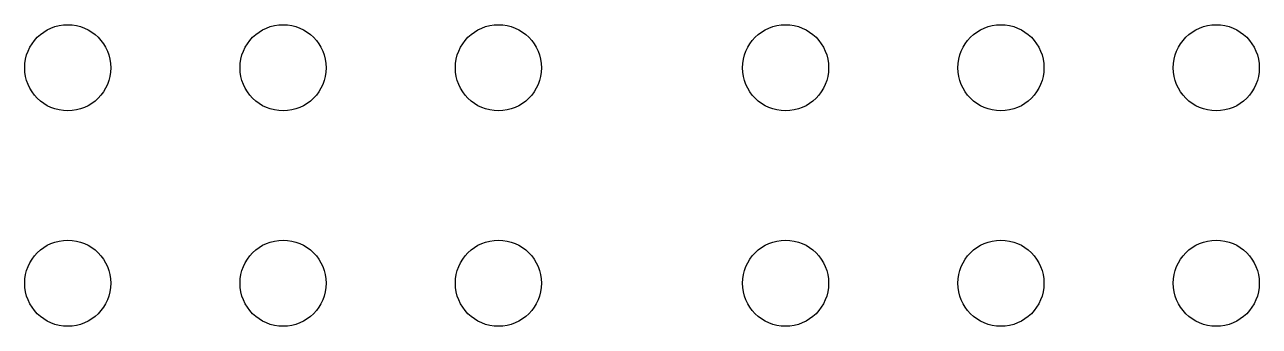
# Model space of a CAD drawing. Extents: x -172 to 172, y -398 to 398.
# Drawn here: x -172 to 172, y -398 to -314 of the extents above.
import ezdxf

# ---------------------------------------------------------------- set-up
doc = ezdxf.new("R2010")
doc.units = 0
doc.layers.get('0').update_dxf_attribs({"linetype": 'CONTINUOUS'})

msp = doc.modelspace()

# ---------------------------------------------------------------- linework, layer by layer
for centre in [(-160, -326), (-160, -326), (-100, -326), (-100, -326), (-40, -326), (-40, -326), (40, -326), (40, -326), (100, -326), (100, -326), (160, -326), (160, -326), (-160, -386), (-160, -386), (-100, -386), (-100, -386), (-40, -386), (-40, -386), (40, -386), (40, -386), (100, -386), (100, -386), (160, -386), (160, -386)]:
    msp.add_circle(centre, 12)

doc.saveas('drawing.dxf')
